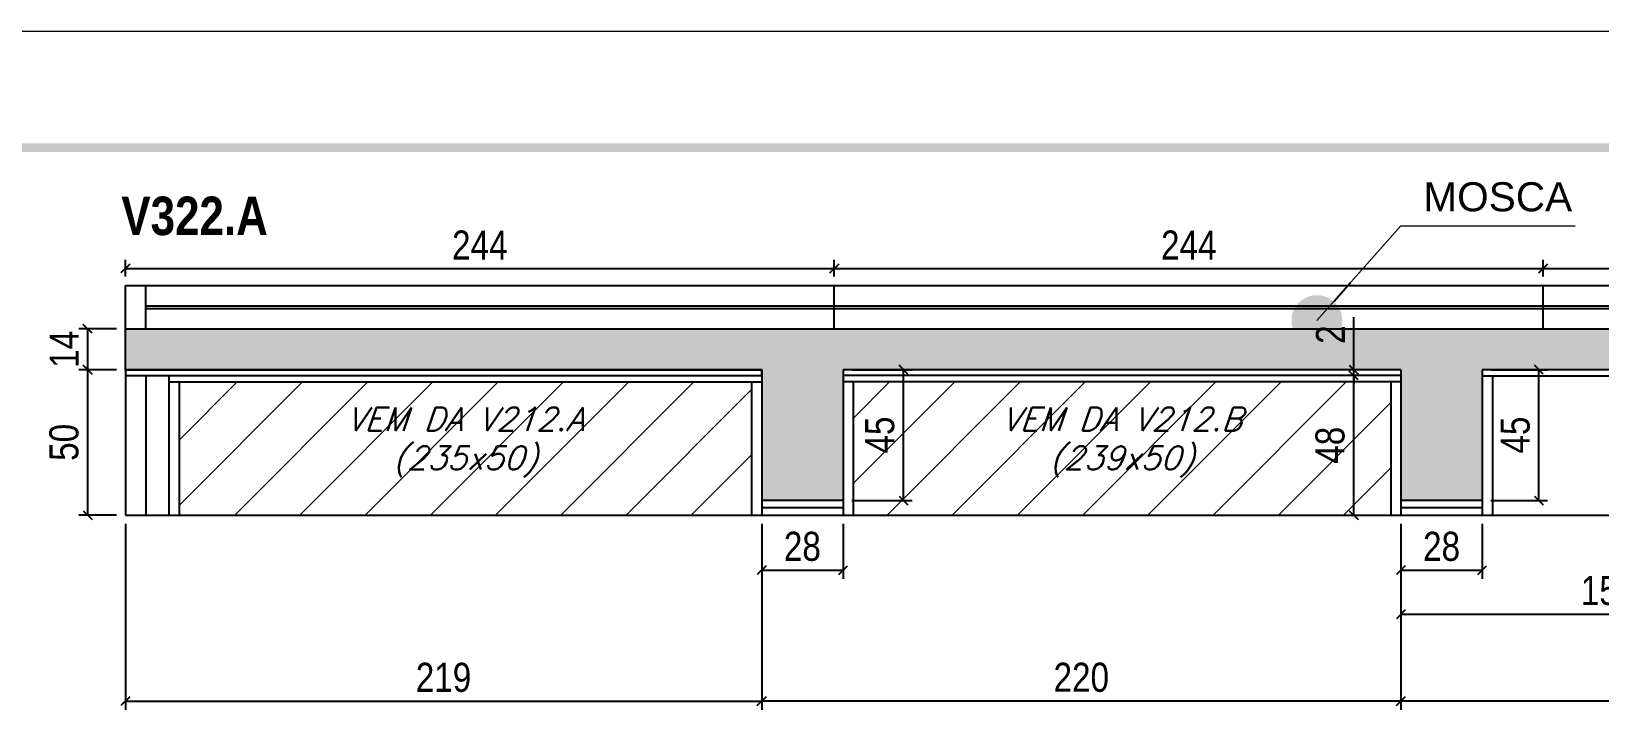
# Model space of a CAD drawing. Extents: x 13154 to 22413, y 1253 to 30260.
# Drawn here: x 16893 to 17432, y 26185 to 26423 of the extents above; entities that cross this region are included whole.
import ezdxf

# ---------------------------------------------------------------- set-up
doc = ezdxf.new("R2010")
doc.units = 0
doc.linetypes.add('DASHED', pattern=[0.75, 0.5, -0.25])
for name, color, linetype, lineweight in [('CARIMBO', 255, 'Continuous', 9), ('Folhas', 255, 'Continuous', 9), ('Hachura', 251, 'Continuous', 9), ('SARRAFO DE PRESSAO', 251, 'DASHED', 9)]:
    doc.layers.add(name, color=color, linetype=linetype, lineweight=lineweight)
for name, color, linetype in [('COTA', 241, 'Continuous'), ('NOMENCLATURA', 7, 'Continuous'), ('Painéis', 200, 'Continuous'), ('SARR_2.2x7', 40, 'Continuous'), ('SARR_3.5x7', 81, 'Continuous'), ('SARR_EDITAR', 141, 'Continuous'), ('texto', 7, 'Continuous')]:
    doc.layers.add(name, color=color, linetype=linetype)
doc.styles.add('ARIAL', font='arial.ttf')
doc.styles.add('COTA TECNICA', font='techl___.ttf', dxfattribs={"height": 10})
doc.styles.add('Romans', font='romans.shx')
doc.styles.get("Standard").update_dxf_attribs({"font": 'arial.ttf'})
doc.styles.add('TECNICA', font='techb___.ttf', dxfattribs={"height": 10})
doc.dimstyles.new('3x', dxfattribs={"dimtxt": 10, "dimasz": 5, "dimexe": 7, "dimexo": 5, "dimgap": 4, "dimtad": 1, "dimdec": 4, "dimlfac": 0.333333, "dimdsep": 46, "dimtxsty": 'Standard', "dimblk": 'DOT', "dimcen": 0.09, "dimclrd": 1, "dimclre": 1, "dimclrt": 2, "dimadec": 0, "dimazin": 2, "dimtfac": 1, "dimtdec": 4, "dimtmove": 0, "dimatfit": 3, "dimldrblk": 'DOT', "dimfxl": 1, "dimtolj": 1, "dimtzin": 0, "dimlwd": 9, "dimlwe": 9, "dimarcsym": 0})
doc.dimstyles.new('PAINEL', dxfattribs={"dimtxt": 10, "dimasz": 3, "dimexe": 3, "dimexo": 3, "dimgap": 3, "dimtad": 1, "dimdec": 1, "dimzin": 12, "dimdsep": 46, "dimtxsty": 'COTA TECNICA', "dimblk1": 'OBLIQUE', "dimblk2": 'OBLIQUE', "dimsah": 1, "dimcen": 0.9, "dimclrd": 4, "dimclre": 4, "dimclrt": 240, "dimadec": 1, "dimazin": 3, "dimtfac": 1, "dimtdec": 1, "dimtmove": 0, "dimatfit": 3, "dimfxl": 1, "dimtolj": 1, "dimtzin": 12, "dimarcsym": 0})

# ---------------------------------------------------------------- blocks, each defined once
blk = doc.blocks.new('9999999999')
at = {"layer": 'Folhas'}
blk.add_lwpolyline([(98138.98, 34190.21), (99623.98, 34190.21), (99623.98, 35240.21), (98138.98, 35240.21)], close=True, dxfattribs=at)
at = {"layer": 'Folhas', "color": 30, "const_width": 3}
blk.add_lwpolyline([(98213.98, 34230.21), (99583.98, 34230.21), (99583.98, 35200.21), (98213.98, 35200.21)], close=True, dxfattribs=at)
blk = doc.blocks.new('_Oblique')
at = {"color": 0, "linetype": 'ByBlock', "lineweight": -2}
blk.add_line((-0.5, -0.5), (0.5, 0.5), dxfattribs=at)
blk = doc.blocks.new('*D1101')
at = {"layer": 'COTA', "color": 4, "linetype": 'ByBlock', "lineweight": -2, "transparency": 16777216}
for p, q in [((16921.89, 26307.09), (16908.93, 26307.09)), ((16911.93, 26257.09), (16911.93, 26307.09)), ((16921.89, 26257.09), (16908.93, 26257.09))]:
    blk.add_line(p, q, dxfattribs=at)
at = {"layer": 'Defpoints', "color": 0, "linetype": 'ByBlock', "transparency": 16777216}
for p in [(16911.93, 26307.09), (16924.89, 26307.09), (16924.89, 26257.09)]:
    blk.add_point(p, dxfattribs=at)
at = {"layer": 'COTA', "color": 4, "linetype": 'ByBlock', "lineweight": -2, "transparency": 16777216, "xscale": 3, "yscale": 3, "zscale": 3}
for p, rotation in [((16911.93, 26307.09), 90), ((16911.93, 26257.09), 270)]:
    blk.add_blockref('_Oblique', p, dxfattribs=dict(at, rotation=rotation))
at = {"layer": 'COTA', "color": 240, "linetype": 'ByBlock', "transparency": 16777216, "insert": (16903.82, 26282.09), "char_height": 10, "attachment_point": 5, "rotation": 90, "style": 'COTA TECNICA'}
blk.add_mtext('\\A1;50', dxfattribs=at)
blk = doc.blocks.new('*D1102')
at = {"layer": 'COTA', "color": 4, "linetype": 'ByBlock', "lineweight": -2, "transparency": 16777216}
for p, q in [((16921.89, 26321.09), (16908.93, 26321.09)), ((16911.93, 26307.09), (16911.93, 26321.09)), ((16921.89, 26307.09), (16908.93, 26307.09))]:
    blk.add_line(p, q, dxfattribs=at)
at = {"layer": 'Defpoints', "color": 0, "linetype": 'ByBlock', "transparency": 16777216}
for p in [(16911.93, 26321.09), (16924.89, 26321.09), (16924.89, 26307.09)]:
    blk.add_point(p, dxfattribs=at)
at = {"layer": 'COTA', "color": 4, "linetype": 'ByBlock', "lineweight": -2, "transparency": 16777216, "xscale": 3, "yscale": 3, "zscale": 3}
for p, rotation in [((16911.93, 26321.09), 90), ((16911.93, 26307.09), 270)]:
    blk.add_blockref('_Oblique', p, dxfattribs=dict(at, rotation=rotation))
at = {"layer": 'COTA', "color": 240, "linetype": 'ByBlock', "transparency": 16777216, "insert": (16903.86, 26314.09), "char_height": 10, "attachment_point": 5, "rotation": 90, "style": 'COTA TECNICA'}
blk.add_mtext('\\A1;14', dxfattribs=at)
blk = doc.blocks.new('*D168')
at = {"layer": 'COTA', "color": 4, "linetype": 'ByBlock', "lineweight": -2, "transparency": 16777216}
for p, q in [((17143.89, 26254.09), (17143.89, 26190.11)), ((17363.89, 26254.09), (17363.89, 26190.11)), ((17363.89, 26193.11), (17143.89, 26193.11))]:
    blk.add_line(p, q, dxfattribs=at)
at = {"layer": 'Defpoints', "color": 0, "linetype": 'ByBlock', "transparency": 16777216}
for p in [(17143.89, 26257.09), (17363.89, 26257.09), (17143.89, 26193.11)]:
    blk.add_point(p, dxfattribs=at)
at = {"layer": 'COTA', "color": 4, "linetype": 'ByBlock', "lineweight": -2, "transparency": 16777216, "xscale": 3, "yscale": 3, "zscale": 3, "rotation": 180}
blk.add_blockref('_Oblique', (17143.89, 26193.11), dxfattribs=at)
at = {"layer": 'COTA', "color": 4, "linetype": 'ByBlock', "lineweight": -2, "transparency": 16777216, "xscale": 3, "yscale": 3, "zscale": 3}
blk.add_blockref('_Oblique', (17363.89, 26193.11), dxfattribs=at)
at = {"layer": 'COTA', "color": 240, "linetype": 'ByBlock', "transparency": 16777216, "insert": (17253.89, 26201.22), "char_height": 10, "attachment_point": 5, "style": 'COTA TECNICA'}
blk.add_mtext('\\A1;220', dxfattribs=at)
blk = doc.blocks.new('*D169')
at = {"layer": 'COTA', "color": 4, "linetype": 'ByBlock', "lineweight": -2, "transparency": 16777216}
for p, q in [((17363.89, 26254.09), (17363.89, 26190.11)), ((17638.39, 26254.09), (17638.39, 26190.11)), ((17638.39, 26193.11), (17363.89, 26193.11))]:
    blk.add_line(p, q, dxfattribs=at)
at = {"layer": 'Defpoints', "color": 0, "linetype": 'ByBlock', "transparency": 16777216}
for p in [(17363.89, 26257.09), (17638.39, 26257.09), (17363.89, 26193.11)]:
    blk.add_point(p, dxfattribs=at)
at = {"layer": 'COTA', "color": 4, "linetype": 'ByBlock', "lineweight": -2, "transparency": 16777216, "xscale": 3, "yscale": 3, "zscale": 3, "rotation": 180}
blk.add_blockref('_Oblique', (17363.89, 26193.11), dxfattribs=at)
at = {"layer": 'COTA', "color": 4, "linetype": 'ByBlock', "lineweight": -2, "transparency": 16777216, "xscale": 3, "yscale": 3, "zscale": 3}
blk.add_blockref('_Oblique', (17638.39, 26193.11), dxfattribs=at)
at = {"layer": 'COTA', "color": 240, "linetype": 'ByBlock', "transparency": 16777216, "insert": (17501.14, 26201.22), "char_height": 10, "attachment_point": 5, "style": 'COTA TECNICA'}
blk.add_mtext('\\A1;274.5', dxfattribs=at)
blk = doc.blocks.new('*D1103')
at = {"layer": 'COTA', "color": 4, "linetype": 'ByBlock', "lineweight": -2, "transparency": 16777216}
for p, q in [((17363.89, 26254.09), (17363.89, 26219.94)), ((17516.39, 26254.09), (17516.39, 26219.94)), ((17363.89, 26222.94), (17516.39, 26222.94))]:
    blk.add_line(p, q, dxfattribs=at)
at = {"layer": 'Defpoints', "color": 0, "linetype": 'ByBlock', "transparency": 16777216}
for p in [(17363.89, 26257.09), (17516.39, 26257.09), (17516.39, 26222.94)]:
    blk.add_point(p, dxfattribs=at)
at = {"layer": 'COTA', "color": 4, "linetype": 'ByBlock', "lineweight": -2, "transparency": 16777216, "xscale": 3, "yscale": 3, "zscale": 3, "rotation": 180}
blk.add_blockref('_Oblique', (17363.89, 26222.94), dxfattribs=at)
at = {"layer": 'COTA', "color": 4, "linetype": 'ByBlock', "lineweight": -2, "transparency": 16777216, "xscale": 3, "yscale": 3, "zscale": 3}
blk.add_blockref('_Oblique', (17516.39, 26222.94), dxfattribs=at)
at = {"layer": 'COTA', "color": 240, "linetype": 'ByBlock', "transparency": 16777216, "insert": (17440.14, 26231.05), "char_height": 10, "attachment_point": 5, "style": 'COTA TECNICA'}
blk.add_mtext('\\A1;152.5', dxfattribs=at)
blk = doc.blocks.new('*D1105')
at = {"layer": 'COTA', "color": 4, "linetype": 'ByBlock', "lineweight": -2, "transparency": 16777216}
for p, q in [((16924.89, 26254.09), (16924.89, 26190.11)), ((17143.89, 26254.09), (17143.89, 26190.11)), ((16924.89, 26193.11), (17143.89, 26193.11))]:
    blk.add_line(p, q, dxfattribs=at)
at = {"layer": 'Defpoints', "color": 0, "linetype": 'ByBlock', "transparency": 16777216}
for p in [(16924.89, 26257.09), (17143.89, 26257.09), (17143.89, 26193.11)]:
    blk.add_point(p, dxfattribs=at)
at = {"layer": 'COTA', "color": 4, "linetype": 'ByBlock', "lineweight": -2, "transparency": 16777216, "xscale": 3, "yscale": 3, "zscale": 3, "rotation": 180}
blk.add_blockref('_Oblique', (16924.89, 26193.11), dxfattribs=at)
at = {"layer": 'COTA', "color": 4, "linetype": 'ByBlock', "lineweight": -2, "transparency": 16777216, "xscale": 3, "yscale": 3, "zscale": 3}
blk.add_blockref('_Oblique', (17143.89, 26193.11), dxfattribs=at)
at = {"layer": 'COTA', "color": 240, "linetype": 'ByBlock', "transparency": 16777216, "insert": (17034.39, 26201.2), "char_height": 10, "attachment_point": 5, "style": 'COTA TECNICA'}
blk.add_mtext('\\A1;219', dxfattribs=at)
blk = doc.blocks.new('*D1170')
at = {"layer": 'COTA', "color": 4, "linetype": 'ByBlock', "lineweight": -2, "transparency": 16777216}
for p, q in [((16924.89, 26339.09), (16924.89, 26344.89)), ((17168.89, 26339.09), (17168.89, 26344.89)), ((16924.89, 26341.89), (17168.89, 26341.89))]:
    blk.add_line(p, q, dxfattribs=at)
at = {"layer": 'Defpoints', "color": 0, "linetype": 'ByBlock', "transparency": 16777216}
for p in [(17168.89, 26341.89), (16924.89, 26336.09), (17168.89, 26336.09)]:
    blk.add_point(p, dxfattribs=at)
at = {"layer": 'COTA', "color": 4, "linetype": 'ByBlock', "lineweight": -2, "transparency": 16777216, "xscale": 3, "yscale": 3, "zscale": 3, "rotation": 180}
blk.add_blockref('_Oblique', (16924.89, 26341.89), dxfattribs=at)
at = {"layer": 'COTA', "color": 4, "linetype": 'ByBlock', "lineweight": -2, "transparency": 16777216, "xscale": 3, "yscale": 3, "zscale": 3}
blk.add_blockref('_Oblique', (17168.89, 26341.89), dxfattribs=at)
at = {"layer": 'COTA', "color": 240, "linetype": 'ByBlock', "transparency": 16777216, "insert": (17046.89, 26349.96), "char_height": 10, "attachment_point": 5, "style": 'COTA TECNICA'}
blk.add_mtext('\\A1;244', dxfattribs=at)
blk = doc.blocks.new('*D1171')
at = {"layer": 'COTA', "color": 4, "linetype": 'ByBlock', "lineweight": -2, "transparency": 16777216}
for p, q in [((17168.89, 26339.09), (17168.89, 26344.89)), ((17412.89, 26339.09), (17412.89, 26344.89)), ((17168.89, 26341.89), (17412.89, 26341.89))]:
    blk.add_line(p, q, dxfattribs=at)
at = {"layer": 'Defpoints', "color": 0, "linetype": 'ByBlock', "transparency": 16777216}
for p in [(17412.89, 26341.89), (17168.89, 26336.09), (17412.89, 26336.09)]:
    blk.add_point(p, dxfattribs=at)
at = {"layer": 'COTA', "color": 4, "linetype": 'ByBlock', "lineweight": -2, "transparency": 16777216, "xscale": 3, "yscale": 3, "zscale": 3, "rotation": 180}
blk.add_blockref('_Oblique', (17168.89, 26341.89), dxfattribs=at)
at = {"layer": 'COTA', "color": 4, "linetype": 'ByBlock', "lineweight": -2, "transparency": 16777216, "xscale": 3, "yscale": 3, "zscale": 3}
blk.add_blockref('_Oblique', (17412.89, 26341.89), dxfattribs=at)
at = {"layer": 'COTA', "color": 240, "linetype": 'ByBlock', "transparency": 16777216, "insert": (17290.89, 26349.96), "char_height": 10, "attachment_point": 5, "style": 'COTA TECNICA'}
blk.add_mtext('\\A1;244', dxfattribs=at)
blk = doc.blocks.new('*D1172')
at = {"layer": 'COTA', "color": 4, "linetype": 'ByBlock', "lineweight": -2, "transparency": 16777216}
for p, q in [((17412.89, 26339.09), (17412.89, 26344.89)), ((17638.39, 26339.09), (17638.39, 26344.89)), ((17412.89, 26341.89), (17638.39, 26341.89))]:
    blk.add_line(p, q, dxfattribs=at)
at = {"layer": 'Defpoints', "color": 0, "linetype": 'ByBlock', "transparency": 16777216}
for p in [(17638.39, 26341.89), (17412.89, 26336.09), (17638.39, 26336.09)]:
    blk.add_point(p, dxfattribs=at)
at = {"layer": 'COTA', "color": 4, "linetype": 'ByBlock', "lineweight": -2, "transparency": 16777216, "xscale": 3, "yscale": 3, "zscale": 3, "rotation": 180}
blk.add_blockref('_Oblique', (17412.89, 26341.89), dxfattribs=at)
at = {"layer": 'COTA', "color": 4, "linetype": 'ByBlock', "lineweight": -2, "transparency": 16777216, "xscale": 3, "yscale": 3, "zscale": 3}
blk.add_blockref('_Oblique', (17638.39, 26341.89), dxfattribs=at)
at = {"layer": 'COTA', "color": 240, "linetype": 'ByBlock', "transparency": 16777216, "insert": (17525.64, 26350), "char_height": 10, "attachment_point": 5, "style": 'COTA TECNICA'}
blk.add_mtext('\\A1;225.5', dxfattribs=at)
blk = doc.blocks.new('*D1177')
at = {"layer": 'COTA', "color": 4, "linetype": 'ByBlock', "lineweight": -2, "transparency": 16777216}
for p, q in [((17174.89, 26307.09), (17195.69, 26307.09)), ((17192.69, 26262.09), (17192.69, 26307.09)), ((17174.89, 26262.09), (17195.69, 26262.09))]:
    blk.add_line(p, q, dxfattribs=at)
at = {"layer": 'Defpoints', "color": 0, "linetype": 'ByBlock', "transparency": 16777216}
for p in [(17171.89, 26307.09), (17192.69, 26307.09), (17171.89, 26262.09)]:
    blk.add_point(p, dxfattribs=at)
at = {"layer": 'COTA', "color": 4, "linetype": 'ByBlock', "lineweight": -2, "transparency": 16777216, "xscale": 3, "yscale": 3, "zscale": 3}
for p, rotation in [((17192.69, 26307.09), 90), ((17192.69, 26262.09), 270)]:
    blk.add_blockref('_Oblique', p, dxfattribs=dict(at, rotation=rotation))
at = {"layer": 'COTA', "color": 240, "linetype": 'ByBlock', "transparency": 16777216, "insert": (17184.58, 26284.59), "char_height": 10, "attachment_point": 5, "rotation": 90, "style": 'COTA TECNICA'}
blk.add_mtext('\\A1;45', dxfattribs=at)
blk = doc.blocks.new('*D1178')
at = {"layer": 'COTA', "color": 4, "linetype": 'ByBlock', "lineweight": -2, "transparency": 16777216}
for p, q in [((17394.89, 26307.09), (17414.39, 26307.09)), ((17411.39, 26262.09), (17411.39, 26307.09)), ((17394.89, 26262.09), (17414.39, 26262.09))]:
    blk.add_line(p, q, dxfattribs=at)
at = {"layer": 'Defpoints', "color": 0, "linetype": 'ByBlock', "transparency": 16777216}
for p in [(17391.89, 26307.09), (17411.39, 26307.09), (17391.89, 26262.09)]:
    blk.add_point(p, dxfattribs=at)
at = {"layer": 'COTA', "color": 4, "linetype": 'ByBlock', "lineweight": -2, "transparency": 16777216, "xscale": 3, "yscale": 3, "zscale": 3}
for p, rotation in [((17411.39, 26307.09), 90), ((17411.39, 26262.09), 270)]:
    blk.add_blockref('_Oblique', p, dxfattribs=dict(at, rotation=rotation))
at = {"layer": 'COTA', "color": 240, "linetype": 'ByBlock', "transparency": 16777216, "insert": (17403.28, 26284.59), "char_height": 10, "attachment_point": 5, "rotation": 90, "style": 'COTA TECNICA'}
blk.add_mtext('\\A1;45', dxfattribs=at)
blk = doc.blocks.new('*D1179')
at = {"layer": 'COTA', "color": 4, "linetype": 'ByBlock', "lineweight": -2, "transparency": 16777216}
for p, q in [((17143.89, 26254.09), (17143.89, 26235.17)), ((17171.89, 26254.09), (17171.89, 26235.17)), ((17143.89, 26238.17), (17171.89, 26238.17))]:
    blk.add_line(p, q, dxfattribs=at)
at = {"layer": 'Defpoints', "color": 0, "linetype": 'ByBlock', "transparency": 16777216}
for p in [(17143.89, 26257.09), (17171.89, 26257.09), (17171.89, 26238.17)]:
    blk.add_point(p, dxfattribs=at)
at = {"layer": 'COTA', "color": 4, "linetype": 'ByBlock', "lineweight": -2, "transparency": 16777216, "xscale": 3, "yscale": 3, "zscale": 3, "rotation": 180}
blk.add_blockref('_Oblique', (17143.89, 26238.17), dxfattribs=at)
at = {"layer": 'COTA', "color": 4, "linetype": 'ByBlock', "lineweight": -2, "transparency": 16777216, "xscale": 3, "yscale": 3, "zscale": 3}
blk.add_blockref('_Oblique', (17171.89, 26238.17), dxfattribs=at)
at = {"layer": 'COTA', "color": 240, "linetype": 'ByBlock', "transparency": 16777216, "insert": (17157.89, 26246.26), "char_height": 10, "attachment_point": 5, "style": 'COTA TECNICA'}
blk.add_mtext('\\A1;28', dxfattribs=at)
blk = doc.blocks.new('*D1180')
at = {"layer": 'COTA', "color": 4, "linetype": 'ByBlock', "lineweight": -2, "transparency": 16777216}
for p, q in [((17363.89, 26254.09), (17363.89, 26235.17)), ((17391.89, 26254.09), (17391.89, 26235.17)), ((17363.89, 26238.17), (17391.89, 26238.17))]:
    blk.add_line(p, q, dxfattribs=at)
at = {"layer": 'Defpoints', "color": 0, "linetype": 'ByBlock', "transparency": 16777216}
for p in [(17363.89, 26257.09), (17391.89, 26257.09), (17391.89, 26238.17)]:
    blk.add_point(p, dxfattribs=at)
at = {"layer": 'COTA', "color": 4, "linetype": 'ByBlock', "lineweight": -2, "transparency": 16777216, "xscale": 3, "yscale": 3, "zscale": 3, "rotation": 180}
blk.add_blockref('_Oblique', (17363.89, 26238.17), dxfattribs=at)
at = {"layer": 'COTA', "color": 4, "linetype": 'ByBlock', "lineweight": -2, "transparency": 16777216, "xscale": 3, "yscale": 3, "zscale": 3}
blk.add_blockref('_Oblique', (17391.89, 26238.17), dxfattribs=at)
at = {"layer": 'COTA', "color": 240, "linetype": 'ByBlock', "transparency": 16777216, "insert": (17377.89, 26246.26), "char_height": 10, "attachment_point": 5, "style": 'COTA TECNICA'}
blk.add_mtext('\\A1;28', dxfattribs=at)
blk = doc.blocks.new('*D3223')
at = {"layer": 'COTA', "color": 4, "lineweight": -2, "transparency": 16777216}
blk.add_line((17347.64, 26257.09), (17347.64, 26305.09), dxfattribs=at)
at = {"layer": 'Defpoints', "color": 0, "transparency": 16777216}
for p in [(17347.64, 26305.09), (17347.64, 26305.09), (17347.64, 26257.09)]:
    blk.add_point(p, dxfattribs=at)
at = {"layer": 'COTA', "color": 4, "lineweight": -2, "transparency": 16777216, "xscale": 3, "yscale": 3, "zscale": 3}
for p, rotation in [((17347.64, 26305.09), 90), ((17347.64, 26257.09), 270)]:
    blk.add_blockref('_Oblique', p, dxfattribs=dict(at, rotation=rotation))
at = {"layer": 'COTA', "color": 240, "transparency": 16777216, "insert": (17339.54, 26281.09), "char_height": 10, "attachment_point": 5, "rotation": 90, "style": 'COTA TECNICA'}
blk.add_mtext('\\A1;48', dxfattribs=at)
blk = doc.blocks.new('*D3224')
at = {"layer": 'COTA', "color": 4, "lineweight": -2, "transparency": 16777216}
for p, q in [((17347.64, 26307.09), (17347.64, 26325.2)), ((17347.64, 26305.09), (17347.64, 26307.09)), ((17347.64, 26305.09), (17347.64, 26302.09))]:
    blk.add_line(p, q, dxfattribs=at)
at = {"layer": 'Defpoints', "color": 0, "transparency": 16777216}
for p in [(17347.64, 26307.09), (17347.64, 26307.09), (17347.64, 26305.09)]:
    blk.add_point(p, dxfattribs=at)
at = {"layer": 'COTA', "color": 4, "lineweight": -2, "transparency": 16777216, "xscale": 3, "yscale": 3, "zscale": 3}
for p, rotation in [((17347.64, 26307.09), 270), ((17347.64, 26305.09), 90)]:
    blk.add_blockref('_Oblique', p, dxfattribs=dict(at, rotation=rotation))
at = {"layer": 'COTA', "color": 240, "transparency": 16777216, "insert": (17339.64, 26319.15), "char_height": 10, "attachment_point": 5, "rotation": 90, "style": 'COTA TECNICA'}
blk.add_mtext('\\A1;2', dxfattribs=at)
blk = doc.blocks.new('_Dot')
at = {"color": 0, "linetype": 'ByBlock', "lineweight": -2}
blk.add_line((-0.5, 0), (-1, 0), dxfattribs=at)
at = {"color": 0, "linetype": 'ByBlock', "const_width": 0.5}
blk.add_lwpolyline([(-0.25, 0, 1), (0.25, 0, 1)], format="xyb", close=True, dxfattribs=at)

msp = doc.modelspace()

# ---------------------------------------------------------------- hatches: boundary and pattern name
at = {"layer": 'COTA', "linetype": 'ByBlock'}
h = msp.add_hatch(dxfattribs=at)
h.set_pattern_fill('AR-CONC', color=256, scale=0.03)
h.set_pattern_definition([(50, (-115866.6203, -5353.9355), (5.46554007, -0.47817257), [0.5715, -6.2865]), (355, (-115866.62, -5353.9355), (-1.05730264, 5.73170536), [0.4572, -5.02921753]), (100.4514447, (-115866.165, -5353.9753), (4.40823741, 5.25353256), [0.48570026, -5.34270734]), (46.1842, (-115866.62, -5352.4115), (8.13237123, -1.26126984), [0.85725, -9.42975]), (96.6355576, (-115865.9426, -5352.5166), (7.122124, 7.42278374), [0.7285507, -8.01406824]), (351.184151, (-115866.62, -5352.4115), (7.122124, 7.42278374), [0.685799, -7.54379196]), (21, (-115865.8583, -5352.7925), (4.54843174, -3.06795595), [0.5715, -6.2865]), (326, (-115865.858, -5352.7925), (1.85406085, 5.52563898), [0.4572, -5.0292]), (71.451445, (-115865.479, -5353.048), (6.40249258, 2.45768307), [0.48570026, -5.34269813]), (37.5, (-115866.6203, -5353.9355), (0.092658098, 2.536651166), [0, -4.96824, 0, -5.1054, 0, -5.04825]), (7.5, (-115866.6203, -5353.9355), (2.004589875, 3.005417245), [0, -2.91084, 0, -4.85394, 0, -1.92405]), (327.5, (-115868.3195, -5353.9355), (4.067717855, -0.17186232), [0, -1.905, 0, -5.9436, 0, -7.8867]), (317.5, (-115869.0815, -5353.9355), (4.44387544, 0.76279473), [0, -2.4765, 0, -3.94716, 0, -5.6007])])
h.paths.add_polyline_path([(17363.89, 26307.09), (17363.89, 26262.09), (17391.89, 26262.09), (17391.89, 26307.09), (17638.39, 26307.09), (17638.39, 26321.09), (16924.89, 26321.09), (16924.89, 26307.09), (17143.89, 26307.09), (17143.89, 26262.09), (17171.89, 26262.09), (17171.89, 26307.09)])
at = {"layer": 'Hachura', "linetype": 'ByBlock'}
h = msp.add_hatch(dxfattribs=at)
h.set_pattern_fill('ANSI31', color=256, scale=5)
h.paths.add_polyline_path([(17140.39, 26257.09), (17140.39, 26302.89), (16943.39, 26302.89), (16943.39, 26257.09)])
h = msp.add_hatch(dxfattribs=at)
h.set_pattern_fill('ANSI31', color=256, scale=5)
h.paths.add_polyline_path([(17360.39, 26257.09), (17360.39, 26302.89), (17175.39, 26302.89), (17175.39, 26257.09)])

# ---------------------------------------------------------------- linework, layer by layer
at = {"layer": 'COTA', "linetype": 'ByBlock'}
for p, q in [((16924.89, 26307.09), (16924.89, 26321.09)), ((17171.89, 26262.09), (17171.89, 26257.09)), ((17391.89, 26262.09), (17391.89, 26257.09))]:
    msp.add_line(p, q, dxfattribs=at)
at = {"layer": 'Painéis', "linetype": 'Continuous'}
for p, q in [((16924.89, 26336.09), (17638.39, 26336.09)), ((16924.89, 26321.09), (16924.89, 26336.09)), ((17168.89, 26321.09), (17168.89, 26336.09)), ((17412.89, 26321.09), (17412.89, 26336.09)), ((16924.89, 26321.09), (17638.39, 26321.09)), ((16924.89, 26307.09), (16924.89, 26257.09)), ((16924.89, 26307.09), (17143.89, 26307.09)), ((17143.89, 26307.09), (17143.89, 26257.09)), ((17363.89, 26307.09), (17171.89, 26307.09)), ((17171.89, 26307.09), (17171.89, 26262.09)), ((17363.89, 26307.09), (17363.89, 26257.09)), ((17638.39, 26307.09), (17391.89, 26307.09)), ((17391.89, 26307.09), (17391.89, 26262.09)), ((17363.89, 26305.09), (17171.89, 26305.09)), ((17171.89, 26262.09), (17143.89, 26262.09)), ((17391.89, 26262.09), (17363.89, 26262.09)), ((16924.89, 26257.09), (17638.39, 26257.09))]:
    msp.add_line(p, q, dxfattribs=at)
msp.add_lwpolyline([(16924.89, 26305.09), (17143.89, 26305.09), (17143.89, 26307.09), (16924.89, 26307.09)], close=True, dxfattribs=at)
at = {"layer": 'SARR_2.2x7', "linetype": 'Continuous'}
for p, q in [((16931.89, 26321.09), (16931.89, 26336.09)), ((16931.89, 26329.09), (17168.89, 26329.09)), ((17168.89, 26329.09), (17412.89, 26329.09)), ((17412.89, 26329.09), (17631.39, 26329.09)), ((16931.89, 26328.09), (17168.89, 26328.09)), ((17168.89, 26328.09), (17412.89, 26328.09)), ((17412.89, 26328.09), (17631.39, 26328.09)), ((16931.89, 26305.09), (16931.89, 26257.09)), ((16939.89, 26302.89), (17143.89, 26302.89)), ((17363.89, 26302.89), (17171.89, 26302.89)), ((17623.39, 26304.89), (17391.89, 26304.89))]:
    msp.add_line(p, q, dxfattribs=at)
at = {"layer": 'SARR_3.5x7'}
for p, q in [((16939.89, 26305.09), (16939.89, 26257.09)), ((16943.39, 26302.89), (16943.39, 26257.09)), ((17140.39, 26302.89), (17140.39, 26257.09)), ((17175.39, 26302.89), (17175.39, 26257.09)), ((17360.39, 26302.89), (17360.39, 26257.09)), ((17395.39, 26304.89), (17395.39, 26257.09))]:
    msp.add_line(p, q, dxfattribs=at)
at = {"layer": 'SARR_EDITAR', "linetype": 'ByBlock'}
for p, q in [((17171.89, 26259.59), (17143.89, 26259.59)), ((17391.89, 26259.59), (17363.89, 26259.59))]:
    msp.add_line(p, q, dxfattribs=at)

# ---------------------------------------------------------------- block references
at = {"layer": 'SARRAFO DE PRESSAO', "color": 6, "linetype": 'ByBlock'}
msp.add_blockref('9999999999', (-81801.1, -8816.76), dxfattribs=at)

# ---------------------------------------------------------------- texts
at = {"layer": 'CARIMBO', "style": 'ARIAL'}
msp.add_text('MOSCA', height=10, dxfattribs=at).set_placement((17371.61, 26361.56))
at = {"layer": 'NOMENCLATURA', "style": 'TECNICA'}
msp.add_text('V322.A', height=13.2, dxfattribs=at).set_placement((16923.51, 26353.41))
at = {"layer": 'texto', "color": 2, "char_height": 8, "attachment_point": 5, "style": 'Romans'}
for s, insert in [('{\\Q19;\\C256;VEM DA V212.A^J(235x50)}', (17041.89, 26282.09)), ('{\\Q19;\\C256;VEM DA V212.B^J(239x50)}', (17267.89, 26282.09))]:
    msp.add_mtext(s, dxfattribs=dict(at, insert=insert))

# ---------------------------------------------------------------- dimensions: what is measured, and where the dimension line sits
at = {"layer": 'COTA', "linetype": 'ByBlock'}
for base, p1, p2, picture, middle in [((17168.89, 26341.89), (16924.89, 26336.09), (17168.89, 26336.09), '*D1170', (17046.89, 26349.96)), ((17143.89, 26193.11), (16924.89, 26257.09), (17143.89, 26257.09), '*D1105', (17034.39, 26201.2)), ((17171.89, 26238.17), (17143.89, 26257.09), (17171.89, 26257.09), '*D1179', (17157.89, 26246.26)), ((17516.39, 26222.94), (17363.89, 26257.09), (17516.39, 26257.09), '*D1103', (17440.14, 26231.05)), ((17391.89, 26238.17), (17363.89, 26257.09), (17391.89, 26257.09), '*D1180', (17377.89, 26246.26))]:
    dim = msp.add_linear_dim(base=base, p1=p1, p2=p2, dimstyle='PAINEL', dxfattribs=at)
    dim.commit()
    dim.dimension.update_dxf_attribs({"geometry": picture, "text_midpoint": middle})
for base, p1, p2, picture, middle in [((17412.89, 26341.89), (17168.89, 26336.09), (17412.89, 26336.09), '*D1171', (17290.89, 26349.96)), ((17638.39, 26341.89), (17412.89, 26336.09), (17638.39, 26336.09), '*D1172', (17525.64, 26350))]:
    dim = msp.add_linear_dim(base=base, p1=p1, p2=p2, dimstyle='PAINEL', override={"dimtmove": 1}, dxfattribs=at)
    dim.commit()
    dim.dimension.update_dxf_attribs({"geometry": picture, "text_midpoint": middle})
at = {"layer": 'COTA'}
for base, p1, p2, picture, middle in [((17347.64, 26307.09), (17347.64, 26305.09), (17347.64, 26307.09), '*D3224', (17339.64, 26319.15)), ((17347.64, 26305.09), (17347.64, 26257.09), (17347.64, 26305.09), '*D3223', (17339.54, 26281.09))]:
    dim = msp.add_linear_dim(base=base, p1=p1, p2=p2, angle=90, dimstyle='PAINEL', dxfattribs=at)
    dim.commit()
    dim.dimension.update_dxf_attribs({"geometry": picture, "text_midpoint": middle})
at = {"layer": 'COTA', "linetype": 'ByBlock'}
dim = msp.add_linear_dim(base=(16911.93, 26321.09), p1=(16924.89, 26307.09), p2=(16924.89, 26321.09), angle=90, dimstyle='PAINEL', dxfattribs=at)
dim.commit()
dim.dimension.update_dxf_attribs({"geometry": '*D1102', "text_midpoint": (16911.93, 26314.09), "dimtype": 160})
for base, p1, p2, angle, picture, middle in [((16911.93, 26307.09), (16924.89, 26257.09), (16924.89, 26307.09), 90, '*D1101', (16903.82, 26282.09)), ((17192.69, 26307.09), (17171.89, 26262.09), (17171.89, 26307.09), 90, '*D1177', (17184.58, 26284.59)), ((17411.39, 26307.09), (17391.89, 26262.09), (17391.89, 26307.09), 90, '*D1178', (17403.28, 26284.59)), ((17143.89, 26193.11), (17363.89, 26257.09), (17143.89, 26257.09), 180, '*D168', (17253.89, 26201.22)), ((17363.89, 26193.11), (17638.39, 26257.09), (17363.89, 26257.09), 180, '*D169', (17501.14, 26201.22))]:
    dim = msp.add_linear_dim(base=base, p1=p1, p2=p2, angle=angle, dimstyle='PAINEL', dxfattribs=at)
    dim.commit()
    dim.dimension.update_dxf_attribs({"geometry": picture, "text_midpoint": middle})

# ---------------------------------------------------------------- leaders
at = {"layer": 'Hachura'}
msp.add_leader([(17334.98, 26323.96), (17363.83, 26356.56), (17423.9, 26356.56)], dimstyle='3x', override={"dimasz": 17.5, "dimgap": 4, "dimtad": 0}, dxfattribs=at)

doc.saveas('drawing.dxf')
